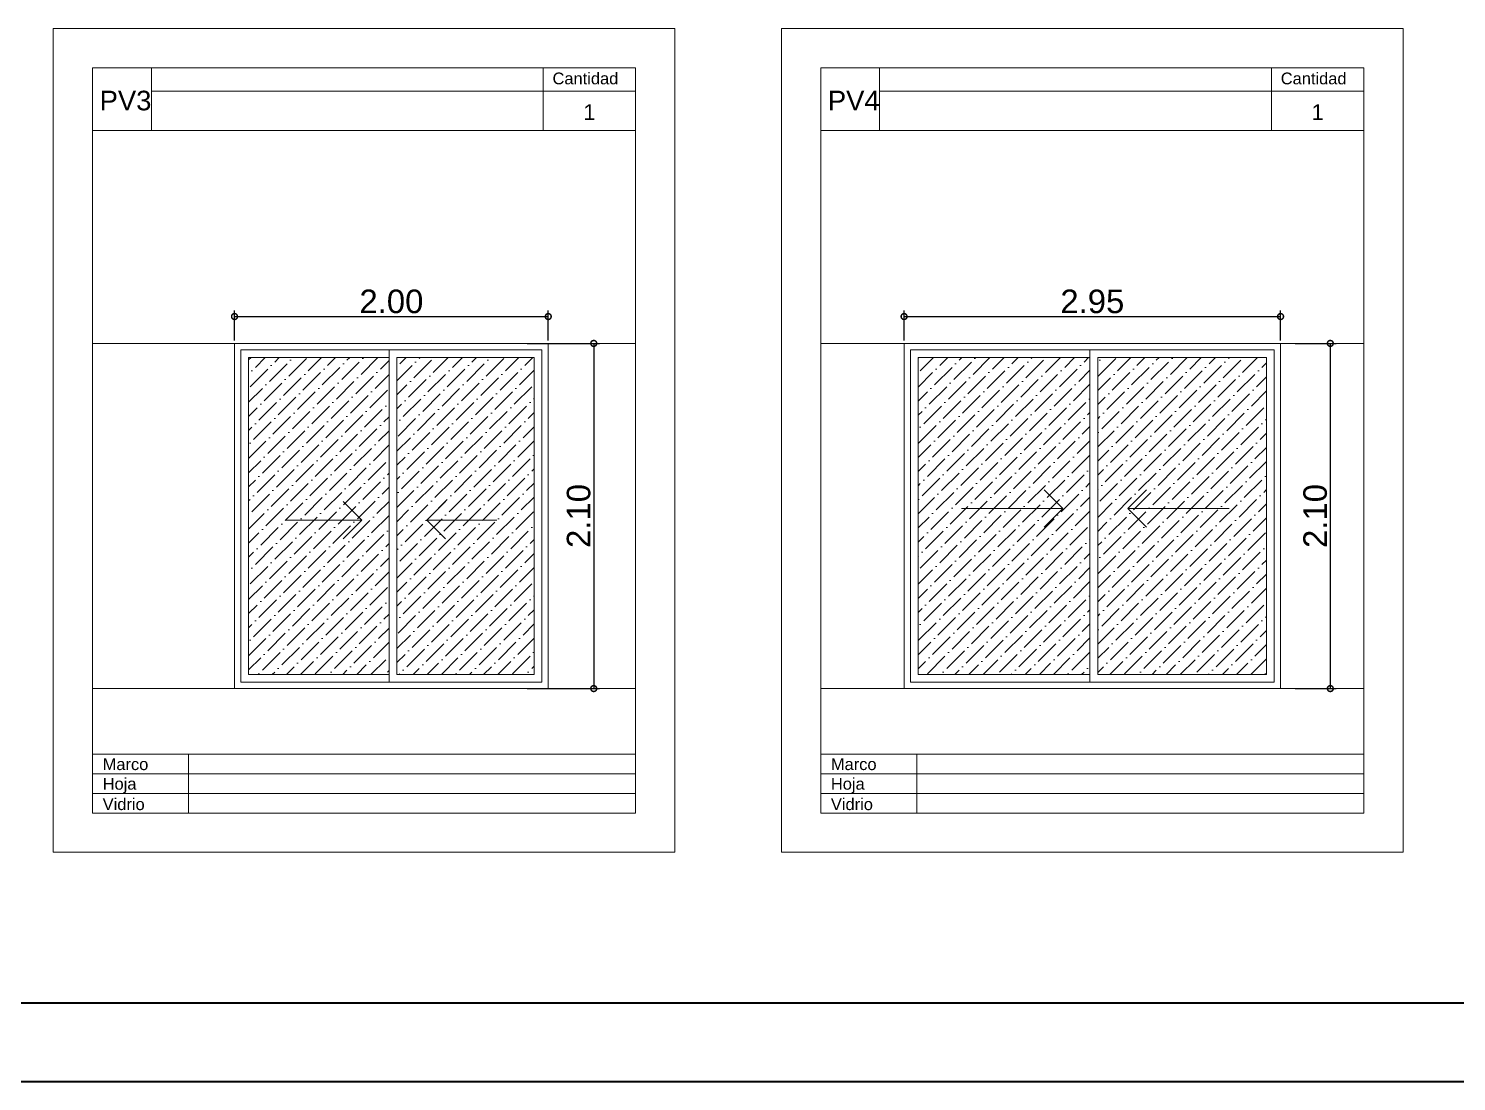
# Model space of a CAD drawing. Header units: millimetres. Extents: x 110427 to 125914, y 76277 to 76441.
# Drawn here: x 114074.4 to 114083.5, y 76291.86 to 76298.57 of the extents above; entities that cross this region are included whole.
import ezdxf

# ---------------------------------------------------------------- set-up
doc = ezdxf.new("R2010")
doc.units = ezdxf.units.MM
for name, pattern in [('ACAD_ISO03W100', [30, 12, -18]), ('ACAD_ISO05W100', [33, 24, -3, 0, -3, 0, -3]), ('JIS_02_0.7', [1.35, 0.75, -0.6])]:
    doc.linetypes.add(name, pattern=pattern)
for name, color, linetype, lineweight in [('0.30', 1, 'Continuous', 30), ('06_CIVIL VISTAS GRUESA', 244, 'Continuous', 13), ('08_CIVIL VISTAS FINO', 251, 'Continuous', 5), ('09_CIVIL PROYECCIONES', 230, 'JIS_02_0.7', 5), ('13_COTAS', 8, 'Continuous', 9), ('Punteada', 4, 'ACAD_ISO05W100', 5), ('texto', 170, 'Continuous', 5)]:
    doc.layers.add(name, color=color, linetype=linetype, lineweight=lineweight)
doc.styles.add('A', font='arial.ttf')
doc.styles.get("Standard").update_dxf_attribs({"font": 'arial.ttf'})
doc.styles.add('Swis721 BT', font='swiss.ttf')
doc.dimstyles.new('ISO-23', dxfattribs={"dimscale": 0.03, "dimtxt": 5, "dimasz": 2.5, "dimexe": 1.25, "dimexo": 0.625, "dimtad": 1, "dimtxsty": 'Swis721 BT', "dimblk": 'DOTSMALL', "dimcen": 2.5, "dimclrt": 150, "dimadec": 0, "dimazin": 0, "dimtfac": 1, "dimtmove": 0, "dimatfit": 3, "dimfxl": 0, "dimarcsym": 0})

# ---------------------------------------------------------------- blocks, each defined once
blk = doc.blocks.new('planilla simple')
at = {"layer": '06_CIVIL VISTAS GRUESA'}
for p, q in [((2743499.9, 218871.1), (2739537.4, 218871.1)), ((2739537.4, 218871.1), (2739537.4, 213621.1)), ((2739537.4, 218871.1), (2739537.4, 218496.1)), ((2743499.9, 218871.1), (2743499.9, 213621.1)), ((2743249.9, 218621.1), (2739787.4, 218621.1)), ((2739787.4, 218621.1), (2739787.4, 218221.1)), ((2739787.4, 218621.1), (2743249.9, 218621.1)), ((2740162.4, 218596.1), (2740162.4, 218621.1)), ((2740162.4, 218221.1), (2740162.4, 218596.1)), ((2743249.9, 218621.1), (2743249.9, 213871.1)), ((2740162.4, 218471.1), (2741353.5, 218471.1)), ((2740162.4, 218471.1), (2740162.4, 218346.1)), ((2741353.5, 218471.1), (2741907.9, 218471.1)), ((2742473.2, 218471.1), (2741907.9, 218471.1)), ((2742473.2, 218471.1), (2743092.3, 218471.1)), ((2743092.3, 218471.1), (2743249.9, 218471.1)), ((2739787.4, 218221.1), (2740162.4, 218221.1)), ((2739787.4, 218221.1), (2739787.4, 213871.1)), ((2740162.4, 218221.1), (2743249.9, 218221.1)), ((2741907.9, 218221.1), (2741907.9, 218221.1)), ((2739787.4, 213871.1), (2739787.4, 215121.1)), ((2739787.4, 214246.1), (2743249.9, 214246.1)), ((2740399.9, 214246.1), (2740399.9, 213871.1)), ((2739787.4, 214121.1), (2743249.9, 214121.1)), ((2739787.4, 213996.1), (2743249.9, 213996.1)), ((2739787.4, 213871.1), (2743249.9, 213871.1)), ((2739787.4, 213871.1), (2743249.9, 213871.1)), ((2739537.4, 213621.1), (2743499.9, 213621.1))]:
    blk.add_line(p, q, dxfattribs=at)
blk = doc.blocks.new('planilla simple2')
at = {"layer": '06_CIVIL VISTAS GRUESA'}
blk.add_line((2737480.4, 217737.6), (2737480.4, 217337.6), dxfattribs=at)
at = {"layer": '13_COTAS'}
blk.add_blockref('planilla simple', (-5180.2, -883.5), dxfattribs=at)
blk = doc.blocks.new('_DotSmall')
at = {"color": 0, "linetype": 'ByBlock', "const_width": 0.5}
blk.add_lwpolyline([(-0.0625, 0, 1), (0.0625, 0, 1)], format="xyb", close=True, dxfattribs=at)
blk = doc.blocks.new('*D80')
at = {"layer": '13_COTAS', "color": 0, "lineweight": -2}
for p, q in [((114082.4717, 76296.5625), (114082.7331, 76296.5625)), ((114082.6956, 76296.5625), (114082.6956, 76294.3625)), ((114082.4717, 76294.3625), (114082.7331, 76294.3625))]:
    blk.add_line(p, q, dxfattribs=at)
at = {"layer": 'Defpoints', "color": 0}
for p in [(114082.453, 76296.5625), (114082.453, 76294.3625), (114082.6956, 76294.3625)]:
    blk.add_point(p, dxfattribs=at)
at = {"layer": '13_COTAS', "color": 0, "lineweight": -2, "xscale": 0.075, "yscale": 0.075, "zscale": 0.075}
for p, rotation in [((114082.6956, 76296.5625), 90), ((114082.6956, 76294.3625), 270)]:
    blk.add_blockref('_DotSmall', p, dxfattribs=dict(at, rotation=rotation))
at = {"layer": '13_COTAS', "color": 150, "insert": (114082.5997, 76295.4625), "char_height": 0.15, "attachment_point": 5, "rotation": 90, "style": 'Swis721 BT'}
blk.add_mtext('2.10', dxfattribs=at)
blk = doc.blocks.new('*D174')
at = {"layer": '13_COTAS', "color": 0, "lineweight": -2}
for p, q in [((114079.9785, 76296.5812), (114079.9785, 76296.7712)), ((114082.3785, 76296.5812), (114082.3785, 76296.7712)), ((114079.9785, 76296.7337), (114082.3785, 76296.7337))]:
    blk.add_line(p, q, dxfattribs=at)
at = {"layer": 'Defpoints', "color": 0}
for p in [(114082.3785, 76296.7337), (114079.9785, 76296.5625), (114082.3785, 76296.5625)]:
    blk.add_point(p, dxfattribs=at)
at = {"layer": '13_COTAS', "color": 0, "lineweight": -2, "xscale": 0.075, "yscale": 0.075, "zscale": 0.075, "rotation": 180}
blk.add_blockref('_DotSmall', (114079.9785, 76296.7337), dxfattribs=at)
at = {"layer": '13_COTAS', "color": 0, "lineweight": -2, "xscale": 0.075, "yscale": 0.075, "zscale": 0.075}
blk.add_blockref('_DotSmall', (114082.3785, 76296.7337), dxfattribs=at)
at = {"layer": '13_COTAS', "color": 150, "insert": (114081.1785, 76296.8295), "char_height": 0.15, "attachment_point": 5, "style": 'Swis721 BT'}
blk.add_mtext('2.95', dxfattribs=at)
blk = doc.blocks.new('*D74')
at = {"layer": '13_COTAS', "color": 0, "lineweight": -2}
for p, q in [((114077.5762, 76296.5625), (114078.0375, 76296.5625)), ((114078, 76296.5625), (114078, 76294.3625)), ((114077.5762, 76294.3625), (114078.0375, 76294.3625))]:
    blk.add_line(p, q, dxfattribs=at)
at = {"layer": 'Defpoints', "color": 0}
for p in [(114077.5574, 76296.5625), (114077.5574, 76294.3625), (114078, 76294.3625)]:
    blk.add_point(p, dxfattribs=at)
at = {"layer": '13_COTAS', "color": 0, "lineweight": -2, "xscale": 0.075, "yscale": 0.075, "zscale": 0.075}
for p, rotation in [((114078, 76296.5625), 90), ((114078, 76294.3625), 270)]:
    blk.add_blockref('_DotSmall', p, dxfattribs=dict(at, rotation=rotation))
at = {"layer": '13_COTAS', "color": 150, "insert": (114077.9042, 76295.4625), "char_height": 0.15, "attachment_point": 5, "rotation": 90, "style": 'Swis721 BT'}
blk.add_mtext('2.10', dxfattribs=at)
blk = doc.blocks.new('*D165')
at = {"layer": '13_COTAS', "color": 0, "lineweight": -2}
for p, q in [((114075.7101, 76296.5812), (114075.7101, 76296.7712)), ((114077.7101, 76296.5812), (114077.7101, 76296.7712)), ((114075.7101, 76296.7337), (114077.7101, 76296.7337))]:
    blk.add_line(p, q, dxfattribs=at)
at = {"layer": 'Defpoints', "color": 0}
for p in [(114077.7101, 76296.7337), (114075.7101, 76296.5625), (114077.7101, 76296.5625)]:
    blk.add_point(p, dxfattribs=at)
at = {"layer": '13_COTAS', "color": 0, "lineweight": -2, "xscale": 0.075, "yscale": 0.075, "zscale": 0.075, "rotation": 180}
blk.add_blockref('_DotSmall', (114075.7101, 76296.7337), dxfattribs=at)
at = {"layer": '13_COTAS', "color": 0, "lineweight": -2, "xscale": 0.075, "yscale": 0.075, "zscale": 0.075}
blk.add_blockref('_DotSmall', (114077.7101, 76296.7337), dxfattribs=at)
at = {"layer": '13_COTAS', "color": 150, "insert": (114076.7101, 76296.8295), "char_height": 0.15, "attachment_point": 5, "style": 'Swis721 BT'}
blk.add_mtext('2.00', dxfattribs=at)
blk = doc.blocks.new('marco a3')
at = {"layer": '0.30', "color": 18, "lineweight": 40}
for p, q in [((-75.1175, 46.1735), (-60.6879, 46.1735)), ((-76.055, 45.7985), (-60.305, 45.7985))]:
    blk.add_line(p, q, dxfattribs=at)

msp = doc.modelspace()

# ---------------------------------------------------------------- hatches: boundary and pattern name
at = {"layer": '13_COTAS'}
h = msp.add_hatch(dxfattribs=at)
h.set_pattern_fill('ANSI36', color=256, scale=0.02)
h.set_pattern_definition([(45, (2125.253587, 1541.502595), (0.033675960454, 0.123478521665), [0.15875, -0.03175, 0, -0.03175])])
h.paths.add_polyline_path([(114075.8001, 76294.4525), (114076.6951, 76294.4525), (114076.6951, 76296.4725), (114075.8001, 76296.4725)])
h.paths.add_polyline_path([(114076.7451, 76294.4525), (114077.6201, 76294.4525), (114077.6201, 76296.4725), (114076.7451, 76296.4725)])
h = msp.add_hatch(dxfattribs=at)
h.set_pattern_fill('ANSI36', color=256, scale=0.02)
h.set_pattern_definition([(45, (2125.38404, 1541.502595), (0.033675960454, 0.123478521665), [0.15875, -0.03175, 0, -0.03175])])
h.paths.add_polyline_path([(114080.0685, 76294.4525), (114081.1635, 76294.4525), (114081.1635, 76296.4725), (114080.0685, 76296.4725)])
h.paths.add_polyline_path([(114081.2135, 76294.4525), (114082.2885, 76294.4525), (114082.2885, 76296.4725), (114081.2135, 76296.4725)])

# ---------------------------------------------------------------- linework, layer by layer
at = {"layer": '08_CIVIL VISTAS FINO'}
for p, q in [((114080.9905, 76295.5105), (114080.8712, 76295.6298)), ((114081.404, 76295.5105), (114081.5233, 76295.6298)), ((114076.5222, 76295.4358), (114076.4028, 76295.5551)), ((114076.9356, 76295.4358), (114077.0549, 76295.5551)), ((114080.3436, 76295.5105), (114080.9905, 76295.5105)), ((114080.9905, 76295.5105), (114080.8712, 76295.3912)), ((114082.0508, 76295.5105), (114081.404, 76295.5105)), ((114081.404, 76295.5105), (114081.5233, 76295.3912)), ((114076.0387, 76295.4358), (114076.5222, 76295.4358)), ((114076.5222, 76295.4358), (114076.4028, 76295.3165)), ((114077.3825, 76295.4358), (114076.9356, 76295.4358)), ((114076.9356, 76295.4358), (114077.0549, 76295.3165))]:
    msp.add_line(p, q, dxfattribs=at)
at = {"layer": '09_CIVIL PROYECCIONES', "color": 80, "linetype": 'ByBlock', "ltscale": 2}
for p, q in [((114075.7101, 76296.5625), (114075.7101, 76294.3625)), ((114077.7101, 76296.5625), (114075.7101, 76296.5625)), ((114075.7501, 76296.5225), (114077.6701, 76296.5225)), ((114075.7501, 76296.5225), (114075.7501, 76294.4025)), ((114076.6951, 76294.4025), (114076.6951, 76296.5225)), ((114077.6701, 76296.5225), (114077.6701, 76294.4025)), ((114077.7101, 76296.5625), (114077.7101, 76294.3625)), ((114079.9785, 76296.5625), (114079.9785, 76294.3625)), ((114082.3785, 76296.5625), (114079.9785, 76296.5625)), ((114080.0185, 76296.5225), (114082.3385, 76296.5225)), ((114080.0185, 76296.5225), (114080.0185, 76294.4025)), ((114081.1635, 76294.4025), (114081.1635, 76296.5225)), ((114082.3385, 76296.5225), (114082.3385, 76294.4025)), ((114082.3785, 76296.5625), (114082.3785, 76294.3625)), ((114075.8001, 76296.4725), (114076.6951, 76296.4725)), ((114075.8001, 76296.4725), (114075.8001, 76294.4525)), ((114076.7451, 76296.4725), (114077.6201, 76296.4725)), ((114076.7451, 76294.4525), (114076.7451, 76296.4725)), ((114077.6201, 76296.4725), (114077.6201, 76294.4525)), ((114080.0685, 76296.4725), (114081.1635, 76296.4725)), ((114080.0685, 76296.4725), (114080.0685, 76294.4525)), ((114081.2135, 76296.4725), (114082.2885, 76296.4725)), ((114081.2135, 76294.4525), (114081.2135, 76296.4725)), ((114082.2885, 76296.4725), (114082.2885, 76294.4525)), ((114075.7501, 76294.4025), (114077.6701, 76294.4025)), ((114075.8001, 76294.4525), (114076.6951, 76294.4525)), ((114076.7451, 76294.4525), (114077.6201, 76294.4525)), ((114080.0185, 76294.4025), (114082.3385, 76294.4025)), ((114080.0685, 76294.4525), (114081.1635, 76294.4525)), ((114081.2135, 76294.4525), (114082.2885, 76294.4525)), ((114075.7101, 76294.3625), (114077.7101, 76294.3625)), ((114079.9785, 76294.3625), (114082.3785, 76294.3625))]:
    msp.add_line(p, q, dxfattribs=at)
at = {"layer": 'Punteada', "linetype": 'ACAD_ISO03W100', "ltscale": 10}
for p, q in [((114074.8047, 76296.5625), (114078.2672, 76296.5625)), ((114079.4472, 76296.5625), (114082.9097, 76296.5625)), ((114074.8047, 76294.3625), (114078.2672, 76294.3625)), ((114079.4472, 76294.3625), (114082.9097, 76294.3625))]:
    msp.add_line(p, q, dxfattribs=at)

# ---------------------------------------------------------------- block references
at = {"layer": '0.30', "xscale": 1.333333333333327, "yscale": 1.333333333333327, "zscale": 1.333333333333327}
msp.add_blockref('marco a3', (114169.3889, 76230.7938), dxfattribs=at)
at = {"layer": '13_COTAS', "xscale": 0.001000000000000194, "yscale": 0.001000000000000194, "zscale": 0.001000000000000194}
for p in [(111340.1975, 76080.5817), (111344.84, 76080.5817)]:
    msp.add_blockref('planilla simple2', p, dxfattribs=at)

# ---------------------------------------------------------------- texts
at = {"layer": 'texto', "attachment_point": 1}
for s, width, heights, insert, char_height in [('{\\fArial|b0|i0|c0|p34;Cantidad}', 3.338144, [0], (114077.7373, 76298.2888), 0.075), ('{\\fArial|b0|i0|c0|p34;Cantidad}', 3.338144, [0], (114082.3798, 76298.2888), 0.075), ('PV3', 1.5, [0], (114074.8501, 76298.173), 0.125), ('PV4', 1.5, [0], (114079.4926, 76298.173), 0.125), ('1', 200, [0.0529], (114077.9338, 76298.0871), 0.1), ('1', 200, [0.0529], (114082.5763, 76298.0871), 0.1), ('{\\fArial|b0|i0|c0|p34;Marco}', 13.85, [0], (114074.8694, 76293.918), 0.075), ('{\\fArial|b0|i0|c0|p34;Marco}', 13.85, [0], (114079.5119, 76293.918), 0.075)]:
    msp.add_mtext_dynamic_manual_height_columns(s, width=width, gutter_width=12.5, heights=heights, dxfattribs=dict(at, insert=insert, char_height=char_height))
at = {"layer": 'texto', "char_height": 0.075, "attachment_point": 1, "style": 'A'}
for s, insert in [('Hoja', (114074.8694, 76293.793)), ('Hoja', (114079.5119, 76293.793)), ('Vidrio', (114074.8694, 76293.6628)), ('Vidrio', (114079.5119, 76293.6628))]:
    msp.add_mtext_dynamic_manual_height_columns(s, width=13.85, gutter_width=12.5, heights=[0], dxfattribs=dict(at, insert=insert))

# ---------------------------------------------------------------- dimensions: what is measured, and where the dimension line sits
at = {"layer": '13_COTAS'}
for p1, p2, distance, text, picture, middle in [((114075.7101, 76296.5625), (114077.7101, 76296.5625), 0.1712, '2.00', '*D165', (114076.7101, 76296.8295)), ((114079.9785, 76296.5625), (114082.3785, 76296.5625), 0.1712, '2.95', '*D174', (114081.1785, 76296.8295)), ((114077.5574, 76296.5625), (114077.5574, 76294.3625), 0.4426, '2.10', '*D74', (114077.9042, 76295.4625)), ((114082.453, 76296.5625), (114082.453, 76294.3625), 0.2426, '2.10', '*D80', (114082.5997, 76295.4625))]:
    dim = msp.add_aligned_dim(p1=p1, p2=p2, distance=distance, text=text, dimstyle='ISO-23', dxfattribs=at)
    dim.commit()
    dim.dimension.update_dxf_attribs({"geometry": picture, "text_midpoint": middle})

doc.saveas('drawing.dxf')
